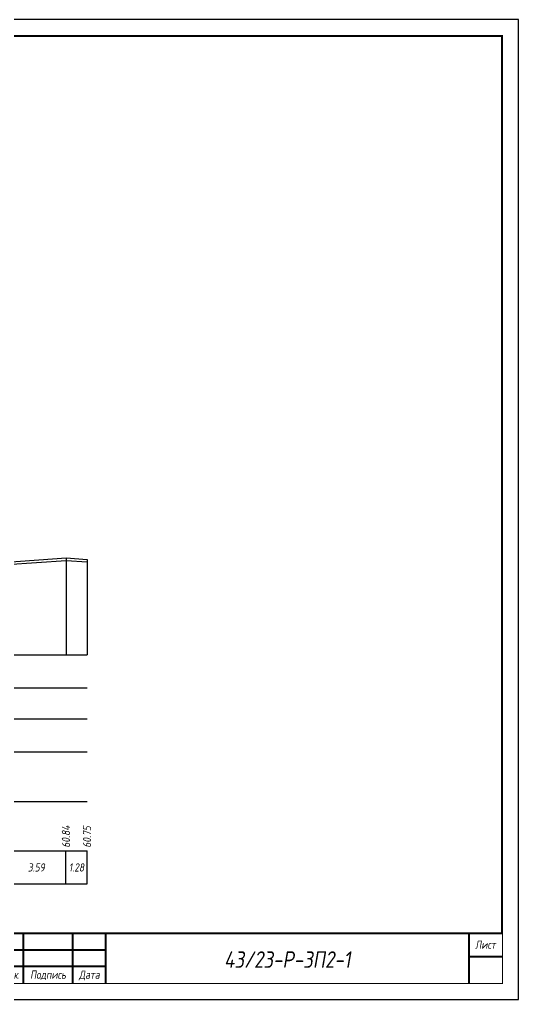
# Model space of a CAD drawing. Extents: x -717 to 1451, y -133302 to 233.
# Drawn here: x 238.8 to 389.9, y -55324.4 to -55027.4 of the extents above; entities that cross this region are included whole.
import ezdxf
from ezdxf.enums import TextEntityAlignment as Align

# ---------------------------------------------------------------- set-up
doc = ezdxf.new("R2010")
doc.units = 0
for name, color, linetype in [('Зарамочное оформление', 7, 'Continuous'), ('Код_510', 7, 'Continuous'), ('Таблица', 7, 'Continuous'), ('Черный поперечник', 3, 'Continuous')]:
    doc.layers.add(name, color=color, linetype=linetype)
doc.layers.add('Контур_2570', color=7, linetype='Continuous', true_color=0x80ff00)
doc.styles.add('М', font='romand.shx', dxfattribs={"width": 0.8, "oblique": 10, "height": 2.5})

# ---------------------------------------------------------------- blocks, each defined once
blk = doc.blocks.new('Штамп')
at = {"linetype": 'Continuous'}
blk.add_wipeout([(199.95, -411.25), (384.95, -411.25), (384.95, -426.25), (199.95, -426.25)], dxfattribs=at).dxf.layer = 'Зарамочное оформление'
at = {"layer": 'Зарамочное оформление', "linetype": 'Continuous', "lineweight": -3, "const_width": 0.6, "flags": 128}
for points in [[(199.95, -426.25), (199.95, -411.25), (384.95, -411.25)], [(209.95, -411.25), (209.95, -426.25)], [(219.95, -411.25), (219.95, -426.25)], [(229.95, -411.25), (229.95, -426.25)], [(239.95, -411.25), (239.95, -426.25)], [(254.95, -411.25), (254.95, -426.25)], [(264.95, -411.25), (264.95, -426.25)], [(374.95, -411.25), (374.95, -426.25)], [(199.95, -416.25), (264.95, -416.25)], [(374.95, -418.25), (384.95, -418.25)], [(199.95, -421.25), (264.95, -421.25)]]:
    blk.add_lwpolyline(points, dxfattribs=at)
at = {"linetype": 'Continuous', "insert": (319.95, -419.17), "char_height": 5, "width": 110, "attachment_point": 5, "style": 'М'}
blk.add_mtext('{\\Q10;\\W0.8;43/23-Р-ЗП2-1}', dxfattribs=at)
at = {"layer": 'Зарамочное оформление', "linetype": 'Continuous', "style": 'М', "oblique": 10}
for s, width, p in [('Лист', 0.8, (379.95, -414.66)), ('Изм.', 0.8, (204.95, -423.75)), ('Кол.уч.', 0.7, (214.95, -423.75)), ('Лист', 0.8, (224.95, -423.75)), ('N док.', 0.7, (235.28, -423.75)), ('Подпись', 0.8, (247.45, -423.75)), ('Дата', 0.8, (259.95, -423.75))]:
    blk.add_text(s, height=2.5, dxfattribs=dict(at, width=width)).set_placement(p, align=Align.MIDDLE_CENTER)
blk = doc.blocks.new('шифр')
blk.add_blockref('Штамп', (0, -54953))

msp = doc.modelspace()

# ---------------------------------------------------------------- linework, layer by layer
at = {"flags": 128}
msp.add_lwpolyline([(-30.054, -55324.421), (389.946, -55324.421), (389.946, -55027.421), (-30.054, -55027.421)], close=True, dxfattribs=at)
at = {"const_width": 0.6, "flags": 128}
msp.add_lwpolyline([(-10.054, -55319.421), (384.946, -55319.421), (384.946, -55032.421), (-10.054, -55032.421)], close=True, dxfattribs=at)
at = {"layer": 'Код_510'}
for p, q in [((252.878, -55289.421), (252.878, -55279.421)), ((259.265, -55289.421), (259.265, -55279.421))]:
    msp.add_line(p, q, dxfattribs=at)
at = {"layer": 'Контур_2570', "flags": 128}
msp.add_lwpolyline([(80, -55195.703), (90.798, -55195.5), (90.798, -55195.5), (95.933, -55194.751), (110.741, -55192.995), (113.225, -55192.715), (113.225, -55191.965), (114.337, -55191.902), (133.238, -55191.221), (134.457, -55191.196), (156.259, -55190.721), (158.51, -55190.763), (176.713, -55191.099), (177.793, -55191.118), (178.834, -55191.178), (200.356, -55192.601), (200.356, -55193.351), (201.261, -55193.664), (202.324, -55193.653), (206.794, -55194.22), (206.794, -55194.22), (234.99, -55192.586), (252.932, -55191.354), (259.319, -55191.798)], dxfattribs=at)
at = {"layer": 'Таблица'}
for p, q in [((80, -55220), (259.319, -55220)), ((80, -55230), (259.319, -55230)), ((80, -55239.421), (259.319, -55239.421)), ((79.946, -55249.421), (259.265, -55249.421)), ((79.946, -55264.421), (259.265, -55264.421)), ((79.946, -55279.421), (259.265, -55279.421)), ((79.946, -55289.421), (259.265, -55289.421))]:
    msp.add_line(p, q, dxfattribs=at)
at = {"layer": 'Черный поперечник', "color": 7}
for p, q in [((252.932, -55190.604), (252.932, -55220)), ((259.319, -55191.048), (259.319, -55220))]:
    msp.add_line(p, q, dxfattribs=at)
at = {"layer": 'Черный поперечник', "flags": 128}
msp.add_lwpolyline([(80, -55194.953), (90.798, -55194.75), (95.933, -55194.001), (110.741, -55192.245), (113.225, -55191.965), (114.337, -55191.902), (133.238, -55191.221), (134.457, -55191.196), (156.259, -55190.721), (158.51, -55190.763), (176.713, -55191.099), (177.793, -55191.118), (178.834, -55191.178), (200.356, -55192.601), (201.261, -55192.914), (202.324, -55192.903), (206.794, -55193.47), (234.99, -55191.836), (252.932, -55190.604), (259.319, -55191.048)], dxfattribs=at)

# ---------------------------------------------------------------- texts
at = {"linetype": 'Continuous', "style": 'М', "oblique": 10, "width": 0.8}
msp.add_text('181', height=2.5, dxfattribs=at).set_placement((380.312, -55315.509), align=Align.MIDDLE)
at = {"layer": 'Код_510', "style": 'М', "oblique": 10, "width": 0.8}
for s, p in [('60.84', (252.878, -55278.421)), ('60.75', (259.265, -55278.421))]:
    msp.add_text(s, height=2.5, rotation=90, dxfattribs=at).set_placement(p, align=Align.MIDDLE_LEFT)
for s, p in [('3.59', (243.907, -55284.421)), ('1.28', (256.071, -55284.421))]:
    msp.add_text(s, height=2.5, dxfattribs=at).set_placement(p, align=Align.MIDDLE_CENTER)

# ---------------------------------------------------------------- next in the draw order: block references
msp.add_blockref('шифр', (0, 59.829))

doc.saveas('drawing.dxf')
